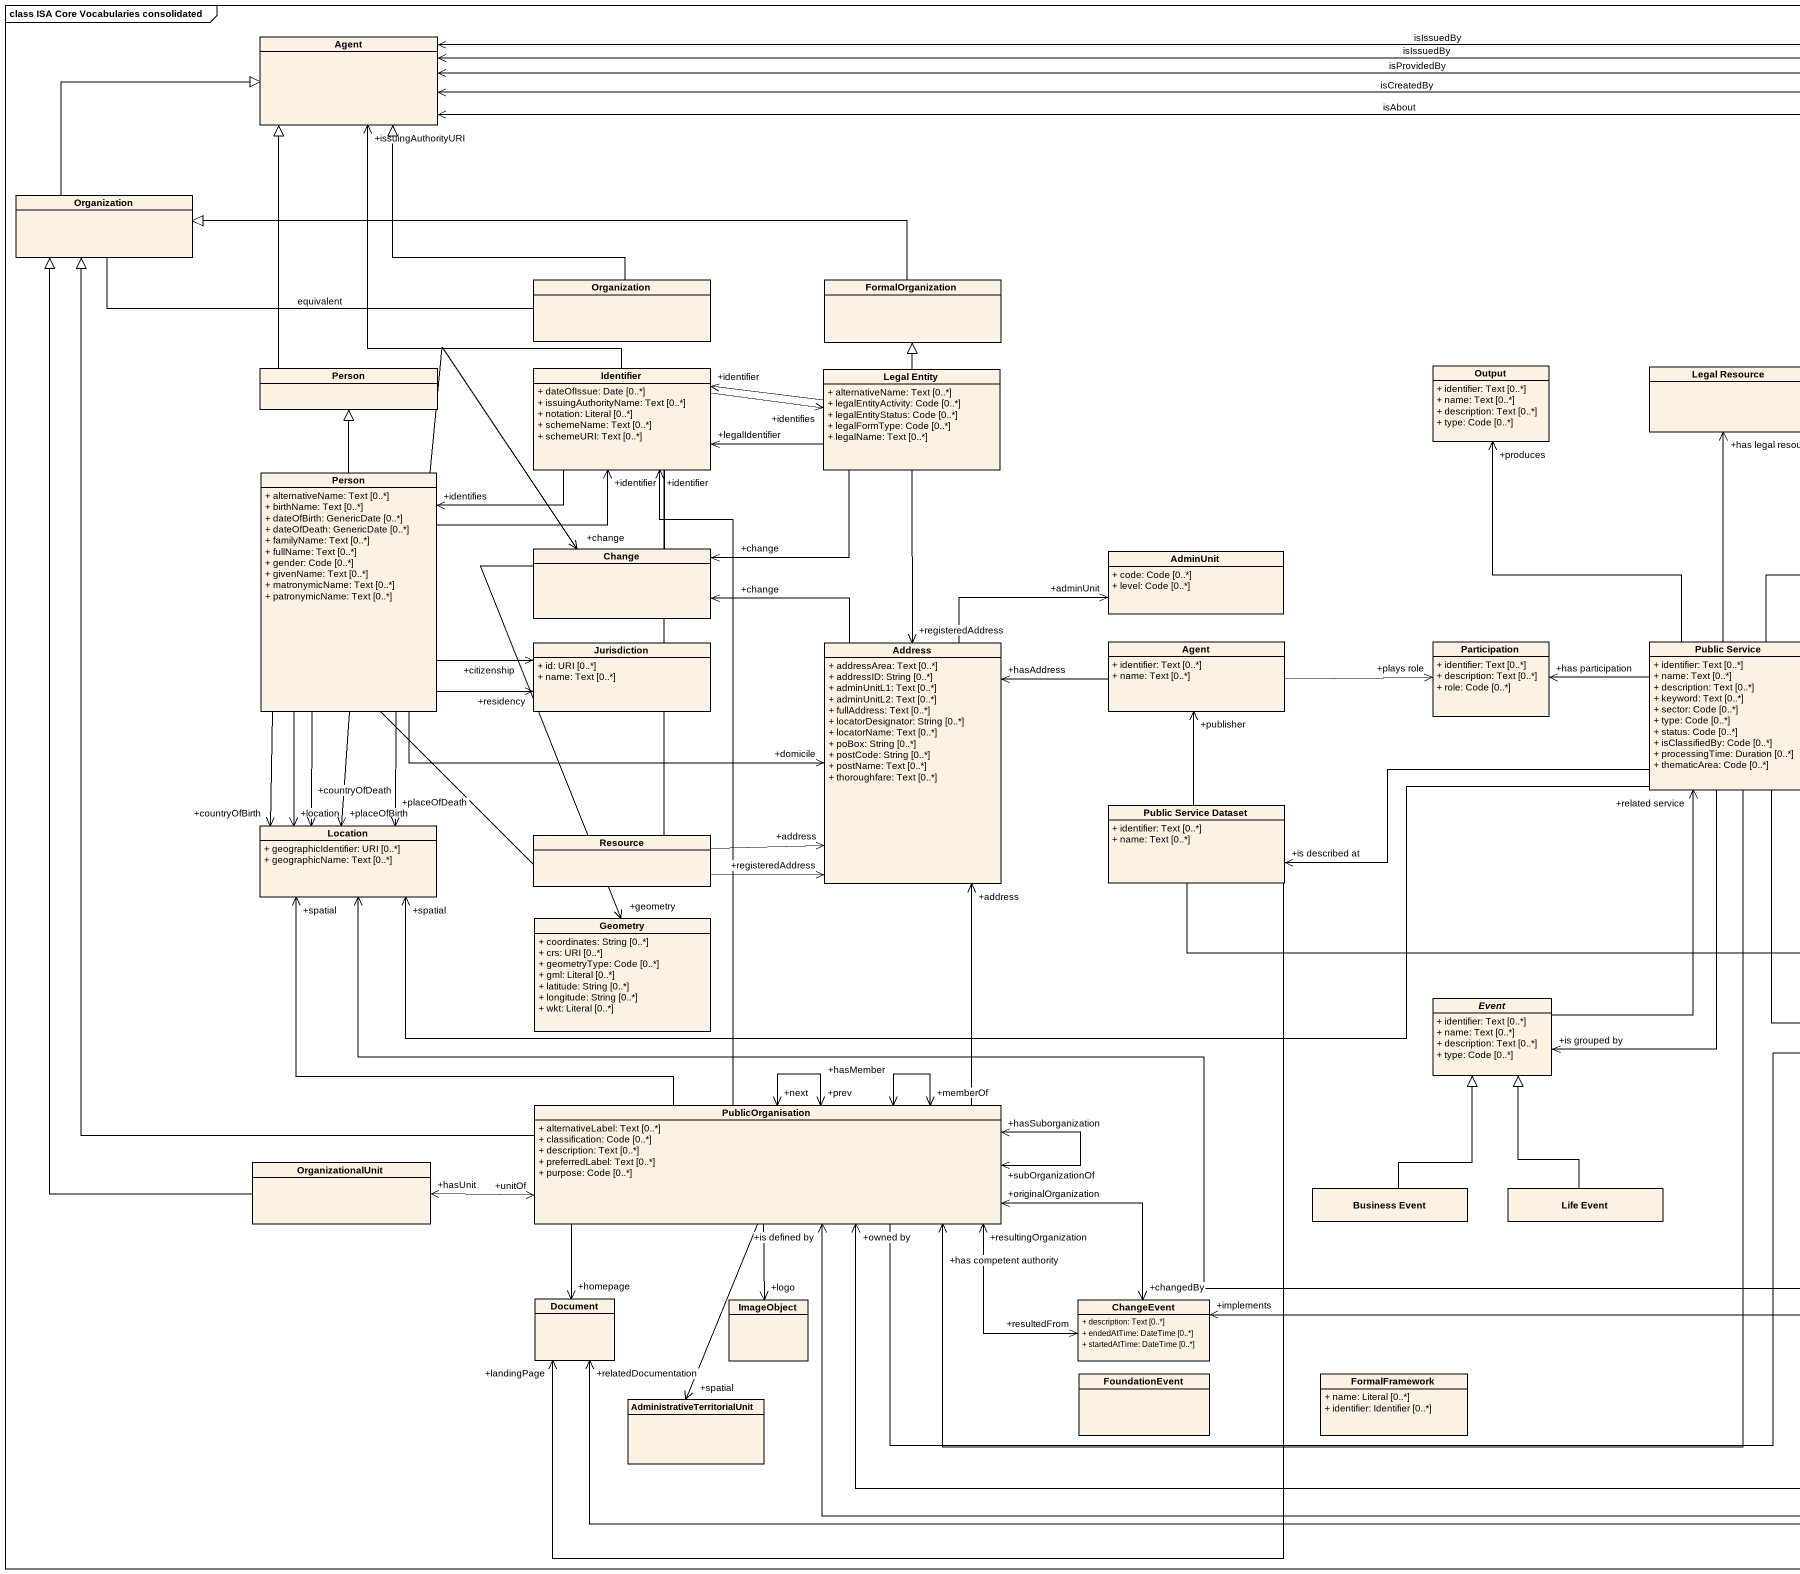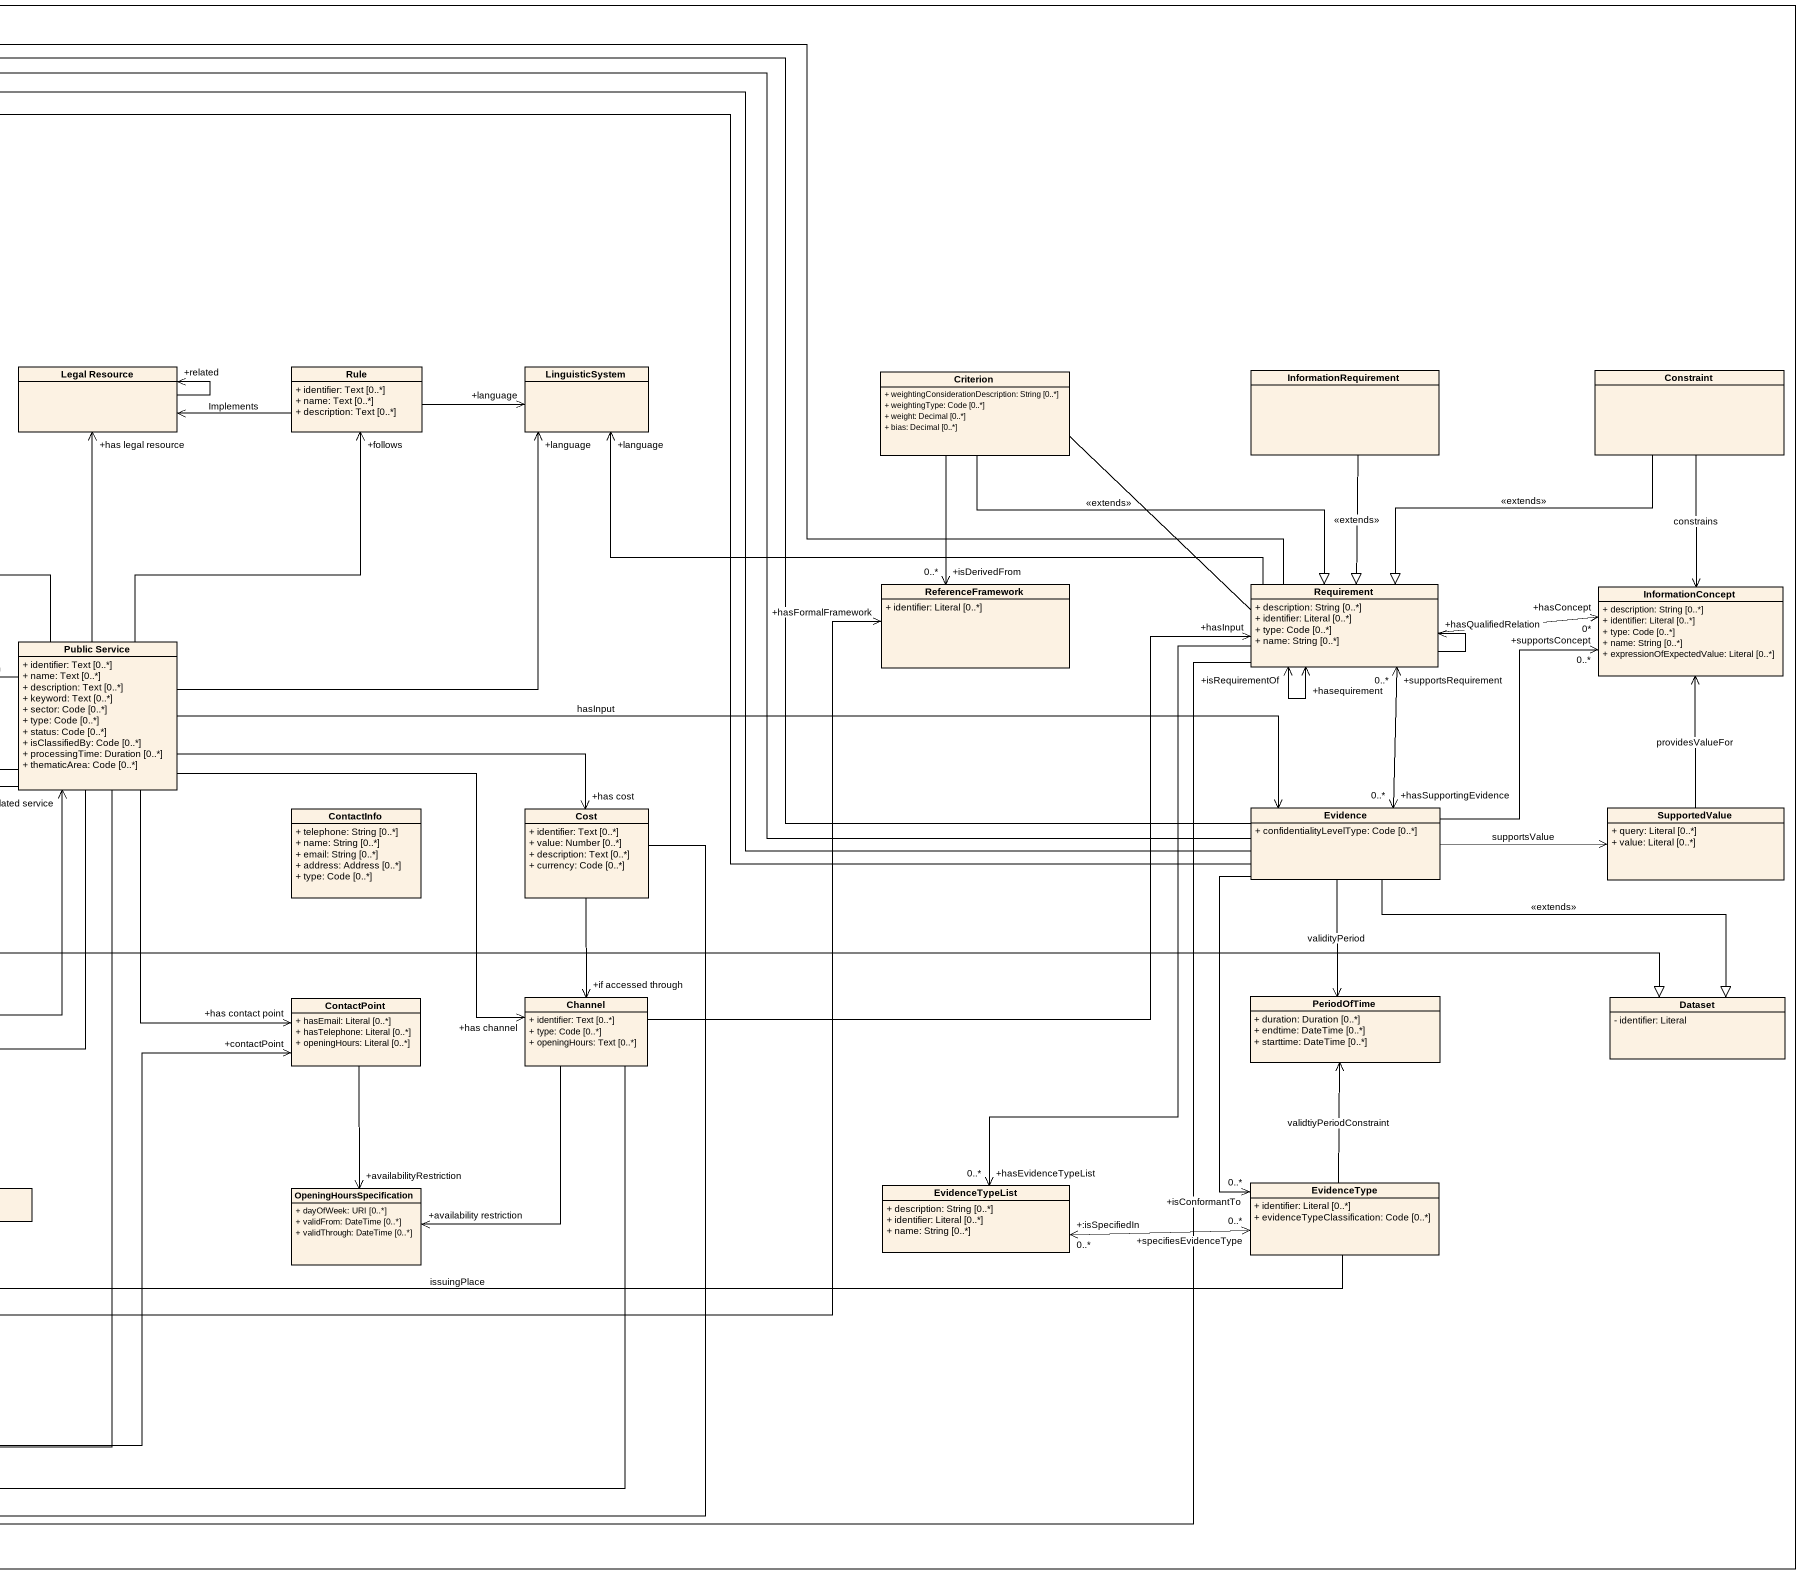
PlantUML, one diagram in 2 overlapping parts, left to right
@startuml
mainframe class ISA Core Vocabularies consolidated
hide circle
hide empty members
skinparam classAttributeIconSize 0
class "Agent" as Agent_
class Organization
class "Organization" as Organization_2
class FormalOrganization
class "Person" as Person_
class Identifier {
  + dateOfIssue: Date [0..*]
  + issuingAuthorityName: Text [0..*]
  + notation: Literal [0..*]
  + schemeName: Text [0..*]
  + schemeURI: Text [0..*]
}
class "Legal Entity" as Legal_Entity {
  + alternativeName: Text [0..*]
  + legalEntityActivity: Code [0..*]
  + legalEntityStatus: Code [0..*]
  + legalFormType: Code [0..*]
  + legalName: Text [0..*]
}
class Output {
  + identifier: Text [0..*]
  + name: Text [0..*]
  + description: Text [0..*]
  + type: Code [0..*]
}
class "Legal Resource" as Legal_Resource
class Rule {
  + identifier: Text [0..*]
  + name: Text [0..*]
  + description: Text [0..*]
}
class LinguisticSystem
class Criterion {
  + weightingConsiderationDescription: String [0..*]
  + weightingType: Code [0..*]
  + weight: Decimal [0..*]
  + bias: Decimal [0..*]
}
class InformationRequirement
class Constraint
class "Person" as Person__2 {
  + alternativeName: Text [0..*]
  + birthName: Text [0..*]
  + dateOfBirth: GenericDate [0..*]
  + dateOfDeath: GenericDate [0..*]
  + familyName: Text [0..*]
  + fullName: Text [0..*]
  + gender: Code [0..*]
  + givenName: Text [0..*]
  + matronymicName: Text [0..*]
  + patronymicName: Text [0..*]
}
class Change
class AdminUnit {
  + code: Code [0..*]
  + level: Code [0..*]
}
class ReferenceFramework {
  + identifier: Literal [0..*]
}
class Requirement {
  + description: String [0..*]
  + identifier: Literal [0..*]
  + type: Code [0..*]
  + name: String [0..*]
}
class InformationConcept {
  + description: String [0..*]
  + identifier: Literal [0..*]
  + type: Code [0..*]
  + name: String [0..*]
  + expressionOfExpectedValue: Literal [0..*]
}
class Jurisdiction {
  + id: URI [0..*]
  + name: Text [0..*]
}
class Address {
  + addressArea: Text [0..*]
  + addressID: String [0..*]
  + adminUnitL1: Text [0..*]
  + adminUnitL2: Text [0..*]
  + fullAddress: Text [0..*]
  + locatorDesignator: String [0..*]
  + locatorName: Text [0..*]
  + poBox: String [0..*]
  + postCode: String [0..*]
  + postName: Text [0..*]
  + thoroughfare: Text [0..*]
}
class "Agent" as Agent__2 {
  + identifier: Text [0..*]
  + name: Text [0..*]
}
class Participation {
  + identifier: Text [0..*]
  + description: Text [0..*]
  + role: Code [0..*]
}
class "Public Service" as Public_Service {
  + identifier: Text [0..*]
  + name: Text [0..*]
  + description: Text [0..*]
  + keyword: Text [0..*]
  + sector: Code [0..*]
  + type: Code [0..*]
  + status: Code [0..*]
  + isClassifiedBy: Code [0..*]
  + processingTime: Duration [0..*]
  + thematicArea: Code [0..*]
}
class "Public Service Dataset" as Public_Service_Dataset {
  + identifier: Text [0..*]
  + name: Text [0..*]
}
class ContactInfo {
  + telephone: String [0..*]
  + name: String [0..*]
  + email: String [0..*]
  + address: Address [0..*]
  + type: Code [0..*]
}
class Cost {
  + identifier: Text [0..*]
  + value: Number [0..*]
  + description: Text [0..*]
  + currency: Code [0..*]
}
class Evidence {
  + confidentialityLevelType: Code [0..*]
}
class SupportedValue {
  + query: Literal [0..*]
  + value: Literal [0..*]
}
class Location {
  + geographicIdentifier: URI [0..*]
  + geographicName: Text [0..*]
}
class Resource
class Geometry {
  + coordinates: String [0..*]
  + crs: URI [0..*]
  + geometryType: Code [0..*]
  + gml: Literal [0..*]
  + latitude: String [0..*]
  + longitude: String [0..*]
  + wkt: Literal [0..*]
}
abstract class Event {
  + identifier: Text [0..*]
  + name: Text [0..*]
  + description: Text [0..*]
  + type: Code [0..*]
}
class ContactPoint {
  + hasEmail: Literal [0..*]
  + hasTelephone: Literal [0..*]
  + openingHours: Literal [0..*]
}
class Channel {
  + identifier: Text [0..*]
  + type: Code [0..*]
  + openingHours: Text [0..*]
}
class PeriodOfTime {
  + duration: Duration [0..*]
  + endtime: DateTime [0..*]
  + starttime: DateTime [0..*]
}
class Dataset {
  - identifier: Literal
}
class PublicOrganisation {
  + alternativeLabel: Text [0..*]
  + classification: Code [0..*]
  + description: Text [0..*]
  + preferredLabel: Text [0..*]
  + purpose: Code [0..*]
}
class OrganizationalUnit
class "Business Event" as Business_Event
class "Life Event" as Life_Event
class OpeningHoursSpecification {
  + dayOfWeek: URI [0..*]
  + validFrom: DateTime [0..*]
  + validThrough: DateTime [0..*]
}
class EvidenceTypeList {
  + description: String [0..*]
  + identifier: Literal [0..*]
  + name: String [0..*]
}
class EvidenceType {
  + identifier: Literal [0..*]
  + evidenceTypeClassification: Code [0..*]
}
class Document
class ImageObject
class ChangeEvent {
  + description: Text [0..*]
  + endedAtTime: DateTime [0..*]
  + startedAtTime: DateTime [0..*]
}
class FoundationEvent
class FormalFramework {
  + name: Literal [0..*]
  + identifier: Identifier [0..*]
}
class "AdministrativeTerritorialUnit" as AdministrativeTerritorialUni
Organization -right-|> Agent_
Organization -right- Organization_2 : equivalent
Organization_2 -up-|> Agent_
FormalOrganization -left-|> Organization
Person_ -up-|> Agent_
Identifier -up-> "+issuingAuthorityURI" Agent_
Identifier -right-> "+identifies" Legal_Entity
Identifier --> "+identifies" Person__2
Legal_Entity -up-|> FormalOrganization
Legal_Entity -left-> "+legalIdentifier" Identifier
Legal_Entity -left-> "+identifier" Identifier
Legal_Entity -left-> "+change" Change
Legal_Entity --> "+registeredAddress" Address
Legal_Resource --> "+related" Legal_Resource
Rule -left-> Legal_Resource : Implements
Rule -right-> "+language" LinguisticSystem
Rule "+follows" <-- Public_Service
Criterion -right-|> Requirement : <<extends>>
InformationRequirement --|> Requirement : <<extends>>
Constraint --|> Requirement : <<extends>>
Constraint --> InformationConcept : constrains
Person__2 -up-|> Person_
Person__2 -up-> "+identifier" Identifier
Person__2 -right-> "+change" Change
Person__2 -right-> "+citizenship" Jurisdiction
Person__2 -right-> "+residency" Jurisdiction
Person__2 -right-> "+domicile" Address
Person__2 --> "+countryOfBirth" Location
Person__2 --> "+placeOfBirth" Location
Person__2 --> "+countryOfDeath" Location
Person__2 --> "+placeOfDeath" Location
Requirement -left-> Agent_ : isIssuedBy
Requirement -left-> "+language" LinguisticSystem
Requirement -left-> "+isDerivedFrom\n0..*" ReferenceFramework
Requirement --> "+hasQualifiedRelation" Requirement
Requirement "+isRequirementOf" <--> "+hasequirement" Requirement
Requirement -right-> "+hasConcept\n0*" InformationConcept
Requirement "+supportsRequirement\n0..*" <--> "+hasSupportingEvidence\n0..*" Evidence
Requirement --> "+hasEvidenceTypeList\n0..*" EvidenceTypeList
Requirement -left-> "+relatedDocumentation" Document
Address -up-> "+change" Change
Address -up-> "+adminUnit" AdminUnit
Agent__2 -left-> "+hasAddress" Address
Agent__2 -right-> "+plays role" Participation
Public_Service -up-> "+produces" Output
Public_Service -up-> "+has legal resource" Legal_Resource
Public_Service -up-> "+language" LinguisticSystem
Public_Service -left-> "+has participation" Participation
Public_Service -left-> "+is described at" Public_Service_Dataset
Public_Service -right-> "+has cost" Cost
Public_Service -right-> Evidence : hasInput
Public_Service -left-> "+spatial" Location
Public_Service --> "+is grouped by" Event
Public_Service --> "+has contact point" ContactPoint
Public_Service --> "+has channel" Channel
Public_Service -left-> "+has competent authority" PublicOrganisation
Public_Service_Dataset -up-> "+publisher" Agent__2
Public_Service_Dataset -right-|> Dataset
Public_Service_Dataset --> "+landingPage" Document
Cost --> "+if accessed through" Channel
Cost -left-> "+is defined by" PublicOrganisation
Evidence -left-> Agent_ : isAbout
Evidence -left-> Agent_ : isProvidedBy
Evidence -left-> Agent_ : isIssuedBy
Evidence -left-> Agent_ : isCreatedBy
Evidence -up-> "+supportsConcept\n0..*" InformationConcept
Evidence -right-> SupportedValue : supportsValue
Evidence --> PeriodOfTime : validityPeriod
Evidence -right-|> Dataset : <<extends>>
Evidence --> "+isConformantTo\n0..*" EvidenceType
SupportedValue -up-> InformationConcept : providesValueFor
Resource -right-> "+registeredAddress" Address
Resource -right-> "+address" Address
Resource -left-> "+location" Location
Resource --> "+geometry" Geometry
Event -up-> "+related service" Public_Service
ContactPoint --> "+availabilityRestriction" OpeningHoursSpecification
Channel -right-> "+hasInput" Requirement
Channel -left-> "+owned by" PublicOrganisation
Channel --> "+availability restriction" OpeningHoursSpecification
PublicOrganisation -up-|> Organization
PublicOrganisation -up-> "+identifier" Identifier
PublicOrganisation -up-> "+address" Address
PublicOrganisation -up-> "+spatial" Location
PublicOrganisation -right-> "+contactPoint" ContactPoint
PublicOrganisation "+prev" <--> "+next" PublicOrganisation
PublicOrganisation "+memberOf" <--> "+hasMember" PublicOrganisation
PublicOrganisation "+subOrganizationOf" <--> "+hasSuborganization" PublicOrganisation
PublicOrganisation "+unitOf" <-left-> "+hasUnit" OrganizationalUnit
PublicOrganisation --> "+homepage" Document
PublicOrganisation --> "+logo" ImageObject
PublicOrganisation "+resultingOrganization" <-right-> "+resultedFrom" ChangeEvent
PublicOrganisation --> "+spatial" AdministrativeTerritorialUni
OrganizationalUnit -up-|> Organization
Business_Event -up-|> Event
Life_Event -up-|> Event
EvidenceTypeList "+:isSpecifiedIn\n0..*" <-right-> "+specifiesEvidenceType\n0..*" EvidenceType
EvidenceType -left-> Location : issuingPlace
EvidenceType -up-> PeriodOfTime : validtiyPeriodConstraint
ChangeEvent "+implements" <-right-> "+hasFormalFramework" ReferenceFramework
ChangeEvent "+changedBy" <-left-> "+originalOrganization" PublicOrganisation
@enduml
